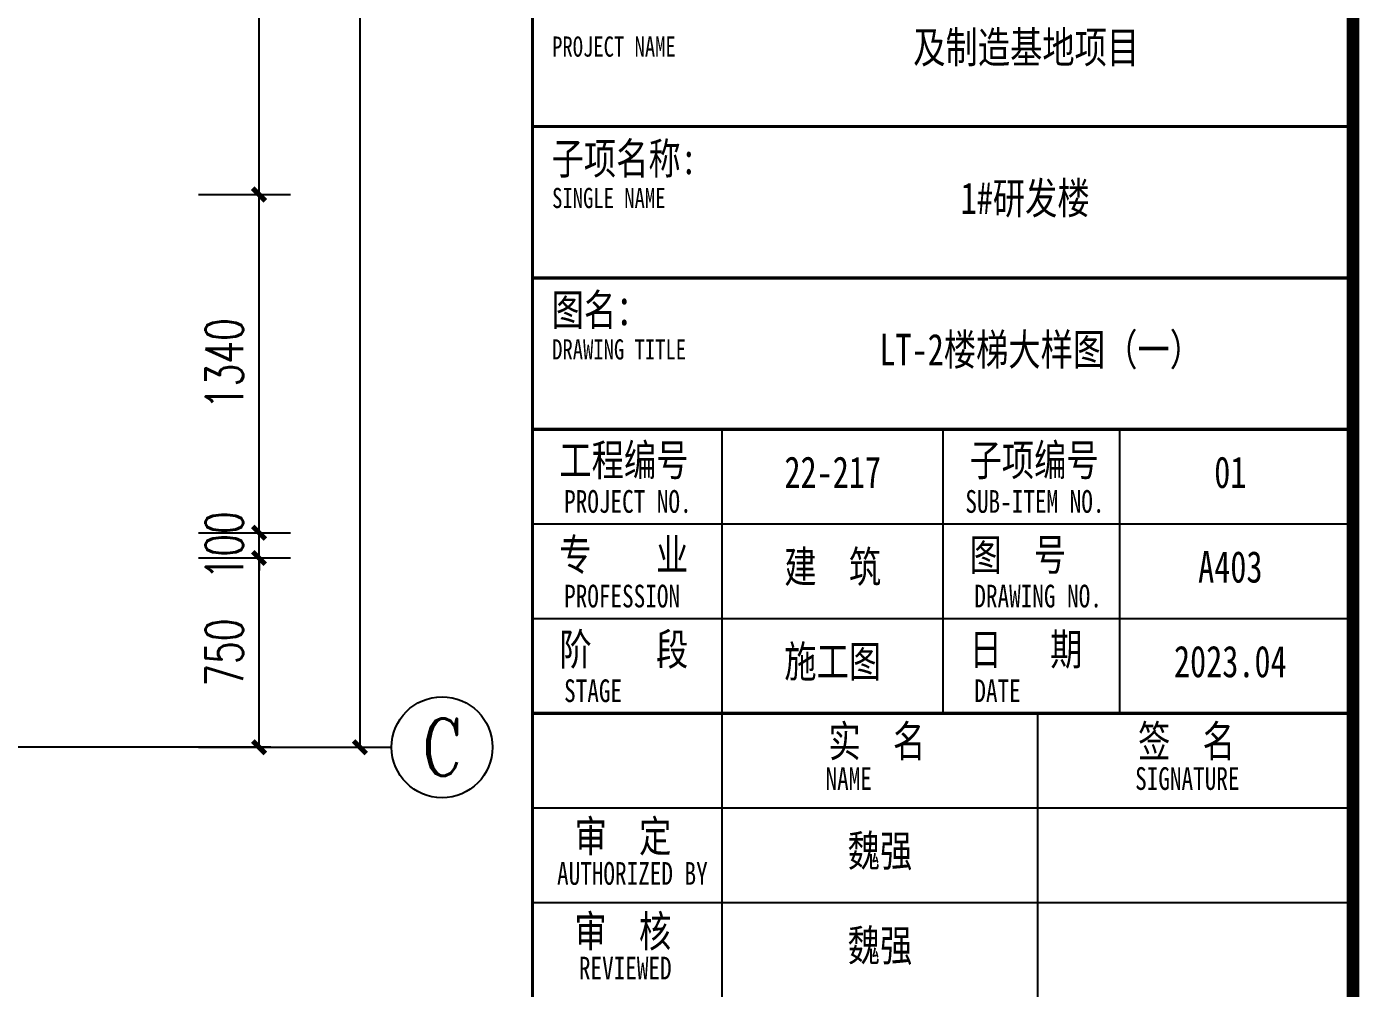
# Model space of a CAD drawing. Extents: x 1738711 to 2346805, y 1189731 to 2516152.
# Drawn here: x 2018229 to 2023508, y 1371901 to 1375712 of the extents above; entities that cross this region are included whole.
import ezdxf
from ezdxf.enums import TextEntityAlignment as Align

# ---------------------------------------------------------------- set-up
doc = ezdxf.new("R2010")
doc.units = 0
doc.header["$LTSCALE"] = 1000
doc.header["$MEASUREMENT"] = 0
for name, color, linetype in [('AXIS', 3, 'Continuous'), ('AXIS_TEXT', 7, 'Continuous'), ('DOTE', 1, 'Continuous'), ('PUB_DIM', 3, 'Continuous'), ('TK', 4, 'Continuous')]:
    doc.layers.add(name, color=color, linetype=linetype)
doc.styles.add('_TCH_AXIS', font='COMPLEX', dxfattribs={"bigfont": 'GBCBIG'})
doc.styles.add('_TCH_DIM_T3', font='SIMPLEX', dxfattribs={"width": 0.705882, "bigfont": 'GBCBIG'})
doc.styles.add('COMPLEX', font='COMPLEX')
doc.styles.add('宋体', font='SIMSUN.TTF', dxfattribs={"width": 0.75})
doc.dimstyles.new('_TCH_ARCH&&50', dxfattribs={"dimtxt": 148.75, "dimasz": 50, "dimexe": 125, "dimexo": 150, "dimgap": 63.125, "dimtad": 1, "dimdec": 0, "dimzin": 0, "dimdsep": 46, "dimtxsty": '_TCH_DIM_T3', "dimblk": 'ARCHTICK', "dimcen": 0.09, "dimclrt": 7, "dimazin": 2, "dimtfac": 1, "dimtdec": 0, "dimtix": 1, "dimtmove": 2, "dimatfit": 3, "dimfxl": 50, "dimtolj": 1, "dimtzin": 0, "dimarcsym": 0})

# ---------------------------------------------------------------- blocks, each defined once
blk = doc.blocks.new('hjashrtahreahe')
at = {"color": 1}
blk.add_line((76600, 11800), (83100, 11800), dxfattribs=at)
at = {"layer": 'TK', "color": 7}
for p, q in [((78100, 11800), (78100, 9550)), ((79850, 11800), (79850, 9550)), ((81250, 11800), (81250, 9550)), ((83100, 11050), (76600, 11050)), ((83100, 10300), (76600, 10300)), ((83100, 9550), (76700, 9550)), ((78100, 9550), (78100, 3550)), ((80600, 9550), (80600, 3550)), ((76600, 8800), (83100, 8800)), ((76600, 8050), (83100, 8050))]:
    blk.add_line(p, q, dxfattribs=at)
at = {"layer": 'TK', "color": 3, "const_width": 100}
blk.add_lwpolyline([(2500, 1000), (2500, 58400), (83100, 58400), (83100, 1000)], close=True, dxfattribs=at)
at = {"layer": 'TK', "color": 7, "const_width": 25}
for points in [[(76600, 58400), (76600, 1000)], [(76600, 14200), (83100, 14200)], [(76600, 13000), (83100, 13000)], [(76600, 11800), (83100, 11800)], [(76600, 11800), (83100, 11800)], [(76600, 3550), (76600, 9550), (83100, 9550), (83100, 3550)]]:
    blk.add_lwpolyline(points, dxfattribs=at)
for points in [[(76600, 16600), (83100, 16600), (83100, 11800), (76600, 11800)], [(76600, 11800), (83100, 11800), (83100, 9550), (76600, 9550)]]:
    blk.add_lwpolyline(points, close=True, dxfattribs=at)
at = {"layer": 'TK', "color": 7, "style": '宋体', "width": 0.75}
for s, height, p in [('PROJECT NAME', 160, (76755, 14754)), ('子项名称:', 250, (76751, 13822)), ('SINGLE NAME', 160, (76755, 13554)), ('图名：', 250, (76751, 12622)), ('DRAWING TITLE', 160, (76755, 12354)), ('工程编号', 250, (76812, 11432)), ('子项编号', 250, (80062, 11432)), ('PROJECT NO.', 180, (76850, 11139)), (' SUB-ITEM NO. ', 180, (79937, 11139)), ('专    业', 250, (76812, 10682)), ('图  号', 250, (80062, 10682)), ('PROFESSION', 180, (76850, 10389)), ('DRAWING NO.', 180, (80100, 10389)), ('阶    段', 250, (76812, 9932)), ('日   期', 250, (80062, 9932)), ('STAGE', 180, (76850, 9639)), ('DATE', 180, (80100, 9639)), ('实  名', 250, (78944, 9204)), ('签  名', 250, (81397, 9204)), ('NAME', 180, (78921, 8943)), ('SIGNATURE', 180, (81374, 8943)), ('审  定', 250, (76933, 8451)), ('AUTHORIZED BY', 180, (76794, 8191)), ('审  核', 250, (76932, 7698)), ('REVIEWED', 180, (76967, 7441))]:
    blk.add_text(s, height=height, dxfattribs=at).set_placement(p)
at = {"layer": 'TK', "style": '宋体', "width": 0.75}
for tag, height, p in [('项目负责人', 350, (6003, 57089)), ('专业负责人', 350, (6003, 56224)), ('设计人', 350, (6003, 55419)), ('版号1', 250, (77304, 22193)), ('时间1', 250, (82405, 22193)), ('版号2', 250, (77304, 21593)), ('时间2', 250, (82405, 21593)), ('版号3', 250, (77304, 20993)), ('时间3', 250, (82405, 20993)), ('建筑会签', 0.0001, (78978, 2403)), ('电气会签', 0.0001, (82128, 2403)), ('结构会签', 0.0001, (78978, 1803)), ('暖通会签', 0.0001, (82128, 1803)), ('给排水会签', 0.0001, (78978, 1250)), ('智能化会签', 0.0001, (82128, 1250))]:
    blk.add_attdef(tag, text='', height=height, dxfattribs=at).set_placement(p, align=Align.CENTER)
for tag, p in [('合作设计单位', (80816, 48986)), ('版号说明1', (79854, 22318)), ('版号说明2', (79854, 21718)), ('版号说明3', (79854, 21118)), ('浙江绿储科技有限公司', (80545, 16036)), ('百兆瓦级集中式熔盐储能关键', (80545, 14953)), ('设备研发及制造基地项目', (80545, 14603)), ('1#研发楼', (80545, 13636)), ('图名', (80545, 12436)), ('工程编号', (78978, 11461)), ('子项编号', (82128, 11461)), ('建筑', (78978, 10711)), ('图号', (82128, 10711)), ('施工图', (78978, 9961)), ('2023.03', (82128, 9961)), ('审定', (79353, 8461)), ('审核', (79353, 7711)), ('工程负责', (79353, 6961)), ('专业负责', (79353, 6211)), ('设计', (79353, 5461)), ('制图', (79353, 4711)), ('校对', (79353, 3961))]:
    blk.add_attdef(tag, text='', height=250, dxfattribs=at).set_placement(p, align=Align.MIDDLE_CENTER)
blk = doc.blocks.new('_ArchTick')
at = {"color": 0, "linetype": 'ByBlock', "const_width": 0.4}
blk.add_lwpolyline([(-0.5, -0.5), (0.5, 0.5)], dxfattribs=at)
blk = doc.blocks.new('*D1639')
at = {"layer": 'Defpoints', "color": 0, "transparency": 16777216}
for p in [(2019160.3, 1379456.5), (2019549.6, 1379456.5), (2019160.3, 1372856.5)]:
    blk.add_point(p, dxfattribs=at)
at = {"layer": 'PUB_DIM', "color": 0, "lineweight": -2, "transparency": 16777216}
for p, q in [((2019310.3, 1379456.5), (2019674.6, 1379456.5)), ((2019549.6, 1372856.5), (2019549.6, 1379456.5)), ((2019310.3, 1372856.5), (2019674.6, 1372856.5))]:
    blk.add_line(p, q, dxfattribs=at)
at = {"layer": 'PUB_DIM', "color": 0, "lineweight": -2, "transparency": 16777216, "xscale": 50, "yscale": 50, "zscale": 50}
for p, rotation in [((2019549.6, 1379456.5), 90), ((2019549.6, 1372856.5), 270)]:
    blk.add_blockref('_ArchTick', p, dxfattribs=dict(at, rotation=rotation))
at = {"layer": 'PUB_DIM', "color": 7, "transparency": 16777216, "insert": (2019412.1, 1376156.5), "char_height": 148.75, "attachment_point": 5, "rotation": 90, "style": '_TCH_DIM_T3'}
blk.add_mtext('\\A1;6600', dxfattribs=at)
blk = doc.blocks.new('*D1640')
at = {"layer": 'Defpoints', "color": 0, "transparency": 16777216}
for p in [(2018760.3, 1373606.5), (2019149.6, 1373606.5), (2018760.3, 1372856.5)]:
    blk.add_point(p, dxfattribs=at)
at = {"layer": 'PUB_DIM', "color": 0, "lineweight": -2, "transparency": 16777216}
for p, q in [((2018910.3, 1373606.5), (2019274.6, 1373606.5)), ((2019149.6, 1372856.5), (2019149.6, 1373606.5)), ((2018910.3, 1372856.5), (2019274.6, 1372856.5))]:
    blk.add_line(p, q, dxfattribs=at)
at = {"layer": 'PUB_DIM', "color": 0, "lineweight": -2, "transparency": 16777216, "xscale": 50, "yscale": 50, "zscale": 50}
for p, rotation in [((2019149.6, 1373606.5), 90), ((2019149.6, 1372856.5), 270)]:
    blk.add_blockref('_ArchTick', p, dxfattribs=dict(at, rotation=rotation))
at = {"layer": 'PUB_DIM', "color": 7, "transparency": 16777216, "insert": (2019012.1, 1373231.5), "char_height": 148.75, "attachment_point": 5, "rotation": 90, "style": '_TCH_DIM_T3'}
blk.add_mtext('\\A1;750', dxfattribs=at)
blk = doc.blocks.new('*D1641')
at = {"layer": 'Defpoints', "color": 0, "transparency": 16777216}
for p in [(2018760.3, 1373706.5), (2019149.6, 1373706.5), (2018760.3, 1373606.5)]:
    blk.add_point(p, dxfattribs=at)
at = {"layer": 'PUB_DIM', "color": 0, "lineweight": -2, "transparency": 16777216}
for p, q in [((2019149.6, 1373706.5), (2019149.6, 1373756.5)), ((2018910.3, 1373706.5), (2019274.6, 1373706.5)), ((2019149.6, 1373606.5), (2019149.6, 1373706.5)), ((2018910.3, 1373606.5), (2019274.6, 1373606.5)), ((2019149.6, 1373606.5), (2019149.6, 1373556.5))]:
    blk.add_line(p, q, dxfattribs=at)
at = {"layer": 'PUB_DIM', "color": 0, "lineweight": -2, "transparency": 16777216, "xscale": 50, "yscale": 50, "zscale": 50}
for p, rotation in [((2019149.6, 1373706.5), 270), ((2019149.6, 1373606.5), 90)]:
    blk.add_blockref('_ArchTick', p, dxfattribs=dict(at, rotation=rotation))
at = {"layer": 'PUB_DIM', "color": 7, "transparency": 16777216, "insert": (2019012.1, 1373656.5), "char_height": 148.75, "attachment_point": 5, "rotation": 90, "style": '_TCH_DIM_T3'}
blk.add_mtext('\\A1;100', dxfattribs=at)
blk = doc.blocks.new('*D1642')
at = {"layer": 'Defpoints', "color": 0, "transparency": 16777216}
for p in [(2018760.3, 1375046.5), (2019149.6, 1375046.5), (2018760.3, 1373706.5)]:
    blk.add_point(p, dxfattribs=at)
at = {"layer": 'PUB_DIM', "color": 0, "lineweight": -2, "transparency": 16777216}
for p, q in [((2018910.3, 1375046.5), (2019274.6, 1375046.5)), ((2019149.6, 1373706.5), (2019149.6, 1375046.5)), ((2018910.3, 1373706.5), (2019274.6, 1373706.5))]:
    blk.add_line(p, q, dxfattribs=at)
at = {"layer": 'PUB_DIM', "color": 0, "lineweight": -2, "transparency": 16777216, "xscale": 50, "yscale": 50, "zscale": 50}
for p, rotation in [((2019149.6, 1375046.5), 90), ((2019149.6, 1373706.5), 270)]:
    blk.add_blockref('_ArchTick', p, dxfattribs=dict(at, rotation=rotation))
at = {"layer": 'PUB_DIM', "color": 7, "transparency": 16777216, "insert": (2019012.1, 1374376.5), "char_height": 148.75, "attachment_point": 5, "rotation": 90, "style": '_TCH_DIM_T3'}
blk.add_mtext('\\A1;1340', dxfattribs=at)
blk = doc.blocks.new('*D1643')
at = {"layer": 'Defpoints', "color": 0, "transparency": 16777216}
for p in [(2018760.3, 1377906.5), (2019149.6, 1377906.5), (2018760.3, 1375046.5)]:
    blk.add_point(p, dxfattribs=at)
at = {"layer": 'PUB_DIM', "color": 0, "lineweight": -2, "transparency": 16777216}
for p, q in [((2018910.3, 1377906.5), (2019274.6, 1377906.5)), ((2019149.6, 1375046.5), (2019149.6, 1377906.5)), ((2018910.3, 1375046.5), (2019274.6, 1375046.5))]:
    blk.add_line(p, q, dxfattribs=at)
at = {"layer": 'PUB_DIM', "color": 0, "lineweight": -2, "transparency": 16777216, "xscale": 50, "yscale": 50, "zscale": 50}
for p, rotation in [((2019149.6, 1377906.5), 90), ((2019149.6, 1375046.5), 270)]:
    blk.add_blockref('_ArchTick', p, dxfattribs=dict(at, rotation=rotation))
at = {"layer": 'PUB_DIM', "color": 7, "transparency": 16777216, "insert": (2019012.1, 1376476.5), "char_height": 148.75, "attachment_point": 5, "rotation": 90, "style": '_TCH_DIM_T3'}
blk.add_mtext('\\A1;260X11=2860', dxfattribs=at)
blk = doc.blocks.new('_AXISO')
blk.add_circle((0, 0), 0.5)
at = {"layer": 'AXIS_TEXT', "style": 'COMPLEX', "width": 1.041667}
blk.add_attdef('A', text='', height=0.56, dxfattribs=at).set_placement((-0.25, -0.28), (0.25, -0.28), align=Align.FIT)

msp = doc.modelspace()

# ---------------------------------------------------------------- linework, layer by layer
at = {"layer": 'AXIS'}
msp.add_line((2019174.6, 1372856.5), (2019674.6, 1372856.5), dxfattribs=at)
at = {"layer": 'DOTE'}
msp.add_line((2019195.7, 1372856.5), (2008604.8, 1372856.5), dxfattribs=at)

# ---------------------------------------------------------------- block references
ref = msp.add_blockref('hjashrtahreahe', (1981933.1, 1368216), dxfattribs=dict(xscale=0.5, yscale=0.5, zscale=0.5))
ref.add_attrib('审核', '魏强', dxfattribs={"layer": 'TK', "height": 125, "style": '宋体', "width": 0.75}).set_placement((2021609.5, 1372071.4), align=Align.MIDDLE_CENTER)
ref.add_attrib('审定', '魏强', dxfattribs={"layer": 'TK', "height": 125, "style": '宋体', "width": 0.75}).set_placement((2021609.5, 1372446.4), align=Align.MIDDLE_CENTER)
ref.add_attrib('日期', '2023.04', dxfattribs={"layer": 'TK', "height": 125, "style": '宋体', "width": 0.75}).set_placement((2022997, 1373196.4), align=Align.MIDDLE_CENTER)
ref.add_attrib('图号', 'A403', dxfattribs={"layer": 'TK', "height": 125, "style": '宋体', "width": 0.75}).set_placement((2022997, 1373571.4), align=Align.MIDDLE_CENTER)
ref.add_attrib('子项编号', '01', dxfattribs={"layer": 'TK', "height": 125, "style": '宋体', "width": 0.75}).set_placement((2022997, 1373946.4), align=Align.MIDDLE_CENTER)
ref.add_attrib('阶段', '施工图', dxfattribs={"layer": 'TK', "height": 125, "style": '宋体', "width": 0.75}).set_placement((2021422, 1373196.4), align=Align.MIDDLE_CENTER)
ref.add_attrib('专业', '建  筑', dxfattribs={"layer": 'TK', "height": 125, "style": '宋体', "width": 0.75}).set_placement((2021422, 1373571.4), align=Align.MIDDLE_CENTER)
ref.add_attrib('工程编号', '22-217', dxfattribs={"layer": 'TK', "height": 125, "style": '宋体', "width": 0.75}).set_placement((2021422, 1373946.4), align=Align.MIDDLE_CENTER)
ref.add_attrib('图名_001', 'LT-2楼梯大样图（一）', (2021606.9, 1374369.7), dxfattribs={"layer": 'TK', "height": 125, "style": '宋体', "width": 0.75})
ref.add_attrib('子项名称_001', '1#研发楼', (2021928.7, 1374969.7), dxfattribs={"layer": 'TK', "height": 125, "style": '宋体', "width": 0.75})
ref.add_attrib('工程名称_002', '及制造基地项目', (2021741, 1375567.6), dxfattribs={"layer": 'TK', "height": 125, "style": '宋体', "width": 0.75})
at = {"layer": 'AXIS'}
ref = msp.add_blockref('_AXISO', (2019874.6, 1372856.5), dxfattribs=dict(at, xscale=400, yscale=400, zscale=400))
ref.add_attrib('A', 'C', dxfattribs={"layer": 'AXIS_TEXT', "ltscale": 0.5, "height": 227.8, "style": '_TCH_AXIS'}).set_placement((2019793.3, 1372742.6), (2019956, 1372742.6), align=Align.FIT)

# ---------------------------------------------------------------- dimensions: what is measured, and where the dimension line sits
at = {"layer": 'PUB_DIM'}
for p1, p2, picture, middle in [((2019160.3, 1372856.5), (2019160.3, 1379456.5), '*D1639', (2019412.1, 1376156.5)), ((2018760.3, 1373706.5), (2018760.3, 1375046.5), '*D1642', (2019012.1, 1374376.5)), ((2018760.3, 1373606.5), (2018760.3, 1373706.5), '*D1641', (2019012.1, 1373656.5)), ((2018760.3, 1372856.5), (2018760.3, 1373606.5), '*D1640', (2019012.1, 1373231.5))]:
    dim = msp.add_aligned_dim(p1=p1, p2=p2, distance=-389.4, dimstyle='_TCH_ARCH&&50', dxfattribs=at)
    dim.commit()
    dim.dimension.update_dxf_attribs({"geometry": picture, "text_midpoint": middle})
dim = msp.add_aligned_dim(p1=(2018760.3, 1375046.5), p2=(2018760.3, 1377906.5), distance=-389.4, text='260X11=2860', dimstyle='_TCH_ARCH&&50', dxfattribs=at)
dim.commit()
dim.dimension.update_dxf_attribs({"geometry": '*D1643', "text_midpoint": (2019012.1, 1376476.5)})

doc.saveas('drawing.dxf')
